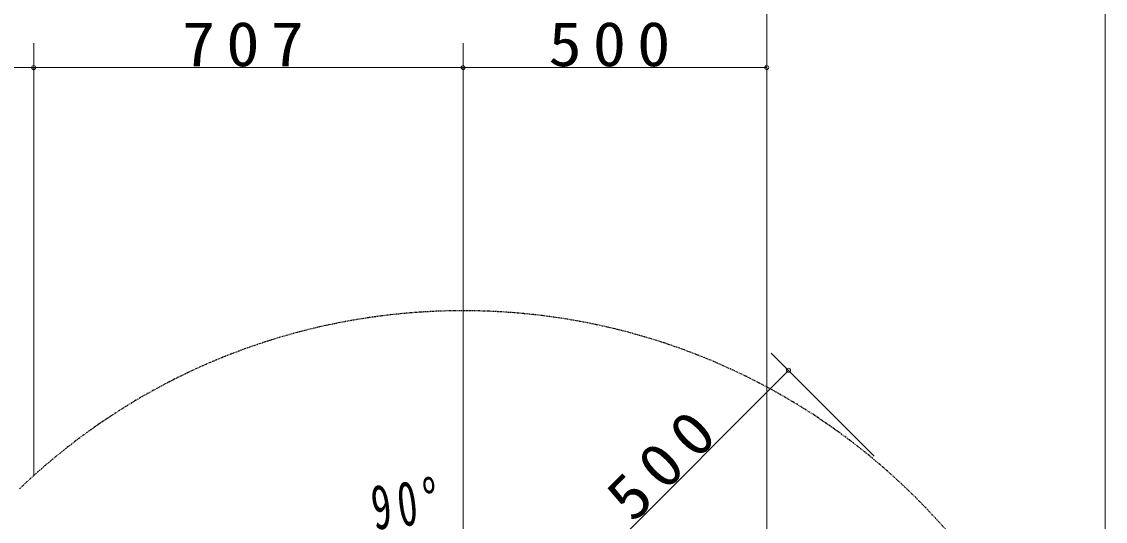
# Model space of a CAD drawing. Units: millimetres at full size. Extents: x -15400 to 0, y 0 to 10680.
# Drawn here: x -10884 to -9099, y 8734 to 9555 of the extents above; entities that cross this region are included whole.
import ezdxf

# ---------------------------------------------------------------- set-up
doc = ezdxf.new("R2010")
doc.units = ezdxf.units.MM
doc.linetypes.add('USER3', pattern=[8, 3, -1, 1, -1, 1, -1])
doc.layers.add('線', color=2, linetype='Continuous', lineweight=25)
doc.layers.add('補助', color=2, linetype='Continuous', lineweight=50)
doc.styles.add('ＭＳ ゴシック', font='')
doc.styles.get('ＭＳ ゴシック').set_extended_font_data('MS Gothic')

# ---------------------------------------------------------------- blocks, each defined once
blk = doc.blocks.new('dimension_origin')
at = {"color": 0, "linetype": 'Continuous', "lineweight": -2}
blk.add_circle((0, 0), 1.25, dxfattribs=at)

msp = doc.modelspace()

# ---------------------------------------------------------------- linework, layer by layer
at = {"layer": '線', "linetype": 'USER3'}
msp.add_arc((-10156.714, 8022.5), 1057.5, 316.30541, 133.69459, dxfattribs=at)
at = {"layer": '補助', "lineweight": 13}
for p, q in [((-9099.214, 8102.5), (-9099.214, 10320)), ((-9656.714, 8102.5), (-9656.714, 9920)), ((-10863.82, 8809.607), (-10863.82, 9520)), ((-10863.82, 8809.607), (-10863.82, 9520)), ((-10156.714, 8102.5), (-10156.714, 9520)), ((-10156.714, 8102.5), (-10156.714, 9520)), ((-9656.714, 8102.5), (-9656.714, 9520)), ((-12035.393, 9480), (-10863.82, 9480)), ((-10863.82, 9480), (-10156.714, 9480)), ((-10156.714, 9480), (-9656.714, 9480)), ((-9479.793, 8840.842), (-9649.267, 9010.317)), ((-9974.656, 8628.359), (-9620.983, 8982.033))]:
    msp.add_line(p, q, dxfattribs=at)

# ---------------------------------------------------------------- block references
at = {"layer": '補助', "lineweight": 13, "xscale": 2.67, "yscale": 2.67}
for p in [(-10863.82, 9480), (-10156.714, 9480)]:
    msp.add_blockref('dimension_origin', p, dxfattribs=at)
for p, rotation in [((-10863.82, 9480), 180), ((-10156.714, 9480), 180), ((-9656.714, 9480), 180), ((-9620.983, 8982.033), 225)]:
    msp.add_blockref('dimension_origin', p, dxfattribs=dict(at, rotation=rotation))

# ---------------------------------------------------------------- texts
at = {"layer": '補助', "char_height": 73.31, "attachment_point": 8, "style": 'ＭＳ ゴシック'}
for s, insert in [('\\T1.33;\\W1.1;707', (-10510.267, 9481)), ('\\T1.33;\\W1.1;500', (-9906.714, 9481))]:
    msp.add_mtext(s, dxfattribs=dict(at, insert=insert))
for s, insert, rotation in [('\\T1.33;\\W1.1;500', (-9798.527, 8805.903), 45), ('\\T1.33;\\W0.65;90°', (-10244.285, 8725.567), 7.1)]:
    msp.add_mtext(s, dxfattribs=dict(at, insert=insert, rotation=rotation))

doc.saveas('drawing.dxf')
